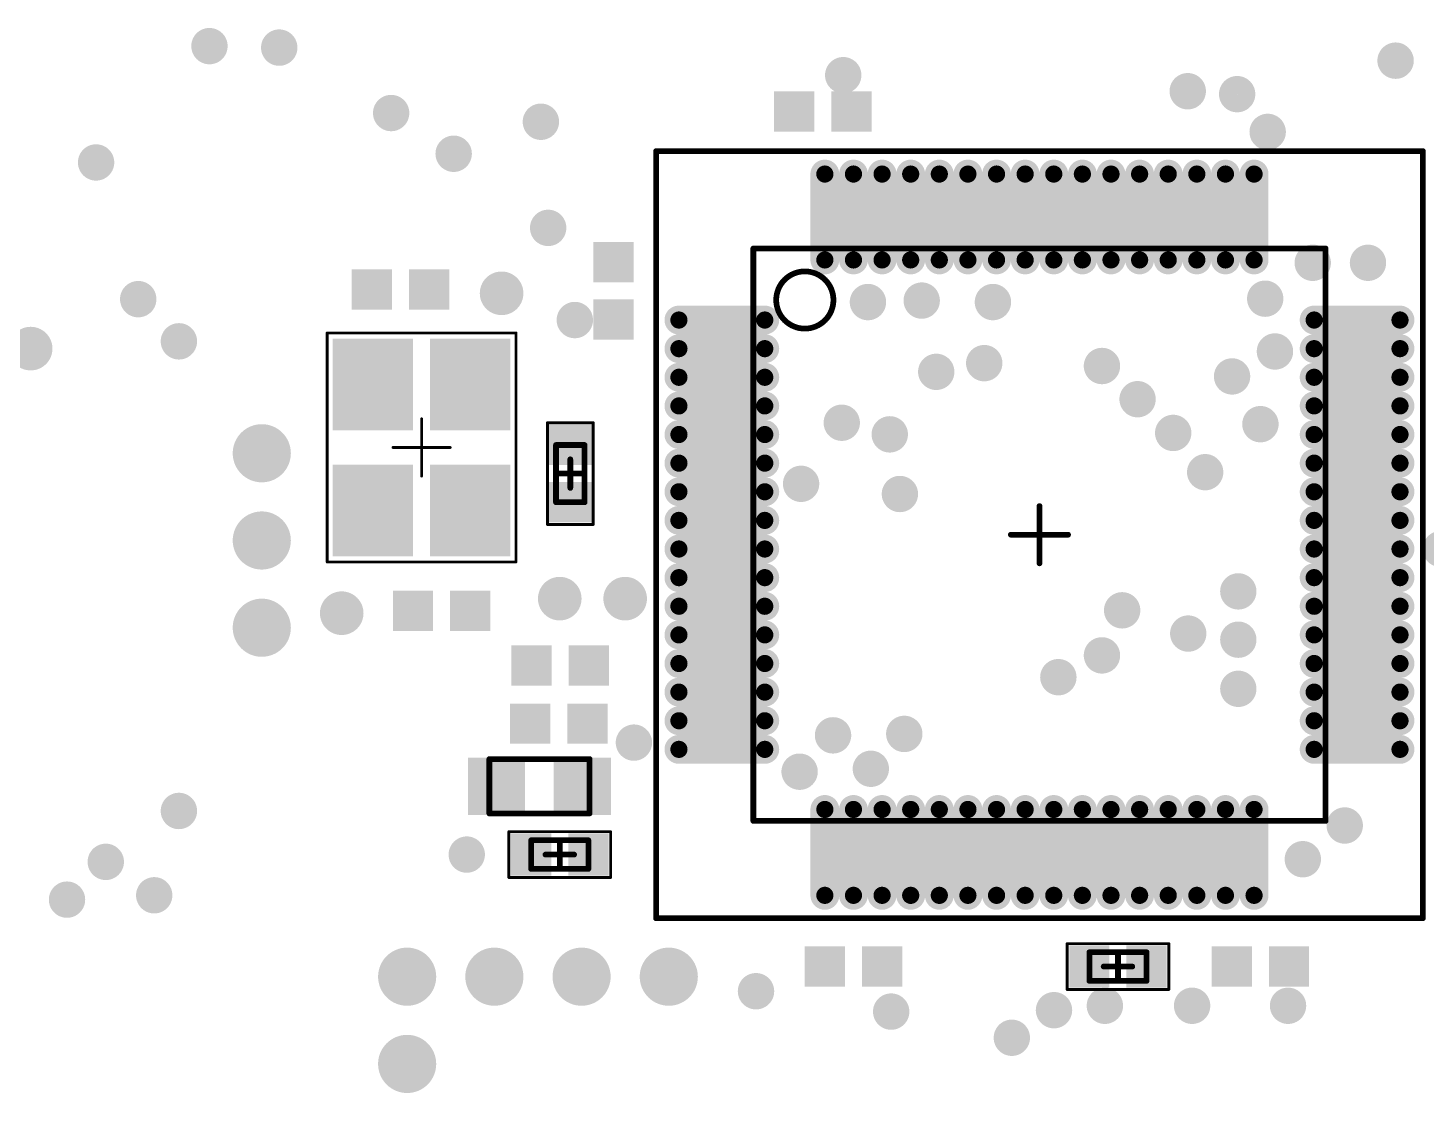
# Model space of a CAD drawing. Header units: millimetres. Extents: x 213 to 316, y 2 to 74.
# Drawn here: x 269.9 to 294.32, y 21.65 to 40.26 of the extents above; entities that cross this region are included whole.
import ezdxf

# ---------------------------------------------------------------- set-up
doc = ezdxf.new("R2010")
doc.units = ezdxf.units.MM
for name, color, linetype in [('Mechanical13', 56, 'Continuous'), ('Mechanical15', 56, 'Continuous'), ('MultiLayer', 9, 'Continuous'), ('TopPaste', 8, 'Continuous'), ('TopSolder', 216, 'Continuous')]:
    doc.layers.add(name, color=color, linetype=linetype)

msp = doc.modelspace()

# ---------------------------------------------------------------- linework, layer by layer
at = {"layer": 'Mechanical13', "const_width": 0.1}
for points in [[(282.57, 26.403), (282.57, 36.403)], [(282.57, 36.403), (292.57, 36.403)], [(292.57, 26.403), (292.57, 36.403)], [(279.122, 31.97), (279.122, 32.97)], [(279.122, 32.97), (279.622, 32.97)], [(279.622, 31.97), (279.622, 32.97)], [(279.122, 31.97), (279.622, 31.97)], [(277.957, 27.484), (279.709, 27.484)], [(277.957, 26.534), (277.957, 27.484)], [(279.709, 26.534), (279.709, 27.484)], [(277.957, 26.534), (279.709, 26.534)], [(282.57, 26.403), (292.57, 26.403)], [(278.688, 26.065), (279.688, 26.065)], [(278.688, 25.565), (278.688, 26.065)], [(279.688, 25.565), (279.688, 26.065)], [(278.688, 25.565), (279.688, 25.565)], [(288.442, 23.609), (288.442, 24.109)], [(288.442, 24.109), (289.442, 24.109)], [(289.442, 23.609), (289.442, 24.109)], [(288.442, 23.609), (289.442, 23.609)]]:
    msp.add_lwpolyline(points, dxfattribs=at)
at = {"layer": 'Mechanical13'}
for points, const_width in [([(282.545, 36.403, 1), (282.595, 36.403, 1)], 0.05), ([(282.545, 36.403, 1), (282.595, 36.403, 1)], 0.05), ([(292.545, 36.403, 1), (292.595, 36.403, 1)], 0.05), ([(292.545, 36.403, 1), (292.595, 36.403, 1)], 0.05), ([(283.97, 35.503, 1), (282.97, 35.503, 1)], 0.1), ([(282.945, 35.503, 1), (282.995, 35.503, 1)], 0.05), ([(283.945, 35.503, 1), (283.995, 35.503, 1)], 0.05), ([(279.097, 32.97, 1), (279.147, 32.97, 1)], 0.05), ([(279.097, 32.97, 1), (279.147, 32.97, 1)], 0.05), ([(279.597, 32.97, 1), (279.647, 32.97, 1)], 0.05), ([(279.597, 32.97, 1), (279.647, 32.97, 1)], 0.05), ([(279.097, 31.97, 1), (279.147, 31.97, 1)], 0.05), ([(279.097, 31.97, 1), (279.147, 31.97, 1)], 0.05), ([(279.597, 31.97, 1), (279.647, 31.97, 1)], 0.05), ([(279.597, 31.97, 1), (279.647, 31.97, 1)], 0.05), ([(277.932, 27.484, 1), (277.982, 27.484, 1)], 0.05), ([(277.932, 27.484, 1), (277.982, 27.484, 1)], 0.05), ([(279.684, 27.484, 1), (279.734, 27.484, 1)], 0.05), ([(279.684, 27.484, 1), (279.734, 27.484, 1)], 0.05), ([(277.932, 26.534, 1), (277.982, 26.534, 1)], 0.05), ([(277.932, 26.534, 1), (277.982, 26.534, 1)], 0.05), ([(279.684, 26.534, 1), (279.734, 26.534, 1)], 0.05), ([(279.684, 26.534, 1), (279.734, 26.534, 1)], 0.05), ([(282.545, 26.403, 1), (282.595, 26.403, 1)], 0.05), ([(282.545, 26.403, 1), (282.595, 26.403, 1)], 0.05), ([(292.545, 26.403, 1), (292.595, 26.403, 1)], 0.05), ([(292.545, 26.403, 1), (292.595, 26.403, 1)], 0.05), ([(278.663, 26.065, 1), (278.713, 26.065, 1)], 0.05), ([(278.663, 26.065, 1), (278.713, 26.065, 1)], 0.05), ([(279.663, 26.065, 1), (279.713, 26.065, 1)], 0.05), ([(279.663, 26.065, 1), (279.713, 26.065, 1)], 0.05), ([(278.663, 25.565, 1), (278.713, 25.565, 1)], 0.05), ([(278.663, 25.565, 1), (278.713, 25.565, 1)], 0.05), ([(279.663, 25.565, 1), (279.713, 25.565, 1)], 0.05), ([(279.663, 25.565, 1), (279.713, 25.565, 1)], 0.05), ([(288.417, 24.109, 1), (288.467, 24.109, 1)], 0.05), ([(288.417, 24.109, 1), (288.467, 24.109, 1)], 0.05), ([(289.417, 24.109, 1), (289.467, 24.109, 1)], 0.05), ([(289.417, 24.109, 1), (289.467, 24.109, 1)], 0.05), ([(288.417, 23.609, 1), (288.467, 23.609, 1)], 0.05), ([(288.417, 23.609, 1), (288.467, 23.609, 1)], 0.05), ([(289.417, 23.609, 1), (289.467, 23.609, 1)], 0.05), ([(289.417, 23.609, 1), (289.467, 23.609, 1)], 0.05)]:
    msp.add_lwpolyline(points, format="xyb", close=True, dxfattribs=dict(at, const_width=const_width))
at = {"layer": 'Mechanical15'}
for points, const_width in [([(280.87, 24.703), (280.87, 38.103)], 0.1), ([(280.87, 38.103), (294.27, 38.103)], 0.1), ([(294.27, 24.703), (294.27, 38.103)], 0.1), ([(275.124, 34.927), (275.124, 30.927)], 0.05), ([(275.124, 34.927), (278.424, 34.927)], 0.05), ([(278.424, 30.927), (278.424, 34.927)], 0.05), ([(276.774, 32.427), (276.774, 33.427)], 0.05), ([(278.972, 31.581), (278.972, 33.359)], 0.05), ([(278.972, 33.359), (279.772, 33.359)], 0.05), ([(279.772, 31.581), (279.772, 33.359)], 0.05), ([(276.274, 32.927), (277.274, 32.927)], 0.05), ([(279.372, 32.22), (279.372, 32.72)], 0.1), ([(279.122, 32.47), (279.622, 32.47)], 0.1), ([(287.57, 30.903), (287.57, 31.903)], 0.1), ([(278.972, 31.581), (279.772, 31.581)], 0.05), ([(287.07, 31.403), (288.07, 31.403)], 0.1), ([(275.124, 30.927), (278.424, 30.927)], 0.05), ([(278.299, 26.215), (280.077, 26.215)], 0.05), ([(278.299, 25.415), (278.299, 26.215)], 0.05), ([(280.077, 25.415), (280.077, 26.215)], 0.05), ([(279.188, 25.565), (279.188, 26.065)], 0.1), ([(278.938, 25.815), (279.438, 25.815)], 0.1), ([(278.299, 25.415), (280.077, 25.415)], 0.05), ([(280.87, 24.703), (294.27, 24.703)], 0.1), ([(288.053, 23.459), (288.053, 24.259)], 0.05), ([(288.053, 24.259), (289.831, 24.259)], 0.05), ([(289.831, 23.459), (289.831, 24.259)], 0.05), ([(288.942, 23.609), (288.942, 24.109)], 0.1), ([(288.692, 23.859), (289.192, 23.859)], 0.1), ([(288.053, 23.459), (289.831, 23.459)], 0.05)]:
    msp.add_lwpolyline(points, dxfattribs=dict(at, const_width=const_width))
for points, const_width in [([(280.845, 38.103, 1), (280.895, 38.103, 1)], 0.05), ([(280.845, 38.103, 1), (280.895, 38.103, 1)], 0.05), ([(294.245, 38.103, 1), (294.295, 38.103, 1)], 0.05), ([(294.245, 38.103, 1), (294.295, 38.103, 1)], 0.05), ([(275.111, 34.927, 1), (275.136, 34.927, 1)], 0.025), ([(275.111, 34.927, 1), (275.136, 34.927, 1)], 0.025), ([(278.411, 34.927, 1), (278.436, 34.927, 1)], 0.025), ([(278.411, 34.927, 1), (278.436, 34.927, 1)], 0.025), ([(276.761, 33.427, 1), (276.786, 33.427, 1)], 0.025), ([(278.96, 33.359, 1), (278.985, 33.359, 1)], 0.025), ([(278.96, 33.359, 1), (278.985, 33.359, 1)], 0.025), ([(279.76, 33.359, 1), (279.785, 33.359, 1)], 0.025), ([(279.76, 33.359, 1), (279.785, 33.359, 1)], 0.025), ([(276.261, 32.927, 1), (276.286, 32.927, 1)], 0.025), ([(277.261, 32.927, 1), (277.286, 32.927, 1)], 0.025), ([(279.347, 32.72, 1), (279.397, 32.72, 1)], 0.05), ([(279.097, 32.47, 1), (279.147, 32.47, 1)], 0.05), ([(279.597, 32.47, 1), (279.647, 32.47, 1)], 0.05), ([(276.761, 32.427, 1), (276.786, 32.427, 1)], 0.025), ([(279.347, 32.22, 1), (279.397, 32.22, 1)], 0.05), ([(287.545, 31.903, 1), (287.595, 31.903, 1)], 0.05), ([(278.96, 31.581, 1), (278.985, 31.581, 1)], 0.025), ([(278.96, 31.581, 1), (278.985, 31.581, 1)], 0.025), ([(279.76, 31.581, 1), (279.785, 31.581, 1)], 0.025), ([(279.76, 31.581, 1), (279.785, 31.581, 1)], 0.025), ([(287.045, 31.403, 1), (287.095, 31.403, 1)], 0.05), ([(288.045, 31.403, 1), (288.095, 31.403, 1)], 0.05), ([(275.111, 30.927, 1), (275.136, 30.927, 1)], 0.025), ([(275.111, 30.927, 1), (275.136, 30.927, 1)], 0.025), ([(278.411, 30.927, 1), (278.436, 30.927, 1)], 0.025), ([(278.411, 30.927, 1), (278.436, 30.927, 1)], 0.025), ([(287.545, 30.903, 1), (287.595, 30.903, 1)], 0.05), ([(278.286, 26.215, 1), (278.311, 26.215, 1)], 0.025), ([(278.286, 26.215, 1), (278.311, 26.215, 1)], 0.025), ([(280.064, 26.215, 1), (280.089, 26.215, 1)], 0.025), ([(280.064, 26.215, 1), (280.089, 26.215, 1)], 0.025), ([(279.163, 26.065, 1), (279.213, 26.065, 1)], 0.05), ([(278.913, 25.815, 1), (278.963, 25.815, 1)], 0.05), ([(279.413, 25.815, 1), (279.463, 25.815, 1)], 0.05), ([(278.286, 25.415, 1), (278.311, 25.415, 1)], 0.025), ([(278.286, 25.415, 1), (278.311, 25.415, 1)], 0.025), ([(279.163, 25.565, 1), (279.213, 25.565, 1)], 0.05), ([(280.064, 25.415, 1), (280.089, 25.415, 1)], 0.025), ([(280.064, 25.415, 1), (280.089, 25.415, 1)], 0.025), ([(280.845, 24.703, 1), (280.895, 24.703, 1)], 0.05), ([(280.845, 24.703, 1), (280.895, 24.703, 1)], 0.05), ([(294.245, 24.703, 1), (294.295, 24.703, 1)], 0.05), ([(294.245, 24.703, 1), (294.295, 24.703, 1)], 0.05), ([(288.04, 24.259, 1), (288.065, 24.259, 1)], 0.025), ([(288.04, 24.259, 1), (288.065, 24.259, 1)], 0.025), ([(289.818, 24.259, 1), (289.843, 24.259, 1)], 0.025), ([(289.818, 24.259, 1), (289.843, 24.259, 1)], 0.025), ([(288.917, 24.109, 1), (288.967, 24.109, 1)], 0.05), ([(288.667, 23.859, 1), (288.717, 23.859, 1)], 0.05), ([(289.167, 23.859, 1), (289.217, 23.859, 1)], 0.05), ([(288.04, 23.459, 1), (288.065, 23.459, 1)], 0.025), ([(288.04, 23.459, 1), (288.065, 23.459, 1)], 0.025), ([(288.917, 23.609, 1), (288.967, 23.609, 1)], 0.05), ([(289.818, 23.459, 1), (289.843, 23.459, 1)], 0.025), ([(289.818, 23.459, 1), (289.843, 23.459, 1)], 0.025)]:
    msp.add_lwpolyline(points, format="xyb", close=True, dxfattribs=dict(at, const_width=const_width))
at = {"layer": 'MultiLayer'}
for points, const_width in [([(272.908, 39.938, 1), (273.225, 39.938, 1)], 0.318), ([(274.127, 39.912, 1), (274.445, 39.912, 1)], 0.318), ([(293.634, 39.684, 1), (293.952, 39.684, 1)], 0.318), ([(283.982, 39.43, 1), (284.3, 39.43, 1)], 0.318), ([(290.002, 39.15, 1), (290.32, 39.15, 1)], 0.318), ([(290.866, 39.099, 1), (291.183, 39.099, 1)], 0.318), ([(276.083, 38.769, 1), (276.4, 38.769, 1)], 0.318), ([(278.699, 38.617, 1), (279.017, 38.617, 1)], 0.318), ([(291.399, 38.439, 1), (291.717, 38.439, 1)], 0.318), ([(277.175, 38.058, 1), (277.493, 38.058, 1)], 0.318), ([(270.927, 37.906, 1), (271.244, 37.906, 1)], 0.318), ([(278.826, 36.763, 1), (279.144, 36.763, 1)], 0.318), ([(292.186, 36.153, 1), (292.504, 36.153, 1)], 0.318), ([(293.152, 36.153, 1), (293.469, 36.153, 1)], 0.318), ([(277.981, 35.62, 1), (278.362, 35.62, 1)], 0.381), ([(271.663, 35.518, 1), (271.981, 35.518, 1)], 0.318), ([(284.414, 35.467, 1), (284.732, 35.467, 1)], 0.318), ([(285.354, 35.493, 1), (285.671, 35.493, 1)], 0.318), ([(286.598, 35.467, 1), (286.916, 35.467, 1)], 0.318), ([(291.356, 35.526, 1), (291.673, 35.526, 1)], 0.318), ([(279.292, 35.153, 1), (279.61, 35.153, 1)], 0.318), ([(269.752, 34.654, 1), (270.133, 34.654, 1)], 0.381), ([(272.374, 34.781, 1), (272.692, 34.781, 1)], 0.318), ([(286.446, 34.4, 1), (286.764, 34.4, 1)], 0.318), ([(291.526, 34.604, 1), (291.844, 34.604, 1)], 0.318), ([(285.608, 34.248, 1), (285.925, 34.248, 1)], 0.318), ([(288.503, 34.35, 1), (288.821, 34.35, 1)], 0.318), ([(290.777, 34.168, 1), (291.094, 34.168, 1)], 0.318), ([(289.126, 33.77, 1), (289.443, 33.77, 1)], 0.318), ([(283.957, 33.359, 1), (284.274, 33.359, 1)], 0.318), ([(284.795, 33.156, 1), (285.113, 33.156, 1)], 0.318), ([(289.748, 33.181, 1), (290.066, 33.181, 1)], 0.318), ([(291.272, 33.334, 1), (291.59, 33.334, 1)], 0.318), ([(273.727, 32.826, 1), (274.235, 32.826, 1)], 0.508), ([(290.307, 32.495, 1), (290.624, 32.495, 1)], 0.318), ([(283.246, 32.292, 1), (283.563, 32.292, 1)], 0.318), ([(284.973, 32.114, 1), (285.29, 32.114, 1)], 0.318), ([(273.727, 31.302, 1), (274.235, 31.302, 1)], 0.508), ([(294.426, 31.153, 1), (294.743, 31.153, 1)], 0.318), ([(278.997, 30.286, 1), (279.378, 30.286, 1)], 0.381), ([(280.14, 30.286, 1), (280.521, 30.286, 1)], 0.381), ([(290.886, 30.413, 1), (291.203, 30.413, 1)], 0.318), ([(275.187, 30.032, 1), (275.568, 30.032, 1)], 0.381), ([(288.856, 30.082, 1), (289.174, 30.082, 1)], 0.318), ([(273.727, 29.778, 1), (274.235, 29.778, 1)], 0.508), ([(290.011, 29.676, 1), (290.328, 29.676, 1)], 0.318), ([(290.886, 29.569, 1), (291.203, 29.569, 1)], 0.318), ([(288.503, 29.295, 1), (288.821, 29.295, 1)], 0.318), ([(287.741, 28.914, 1), (288.059, 28.914, 1)], 0.318), ([(290.886, 28.711, 1), (291.203, 28.711, 1)], 0.318), ([(283.804, 27.898, 1), (284.122, 27.898, 1)], 0.318), ([(285.049, 27.923, 1), (285.367, 27.923, 1)], 0.318), ([(280.325, 27.771, 1), (280.642, 27.771, 1)], 0.318), ([(284.465, 27.314, 1), (284.782, 27.314, 1)], 0.318), ([(283.22, 27.263, 1), (283.538, 27.263, 1)], 0.318), ([(272.374, 26.577, 1), (272.692, 26.577, 1)], 0.318), ([(292.745, 26.323, 1), (293.063, 26.323, 1)], 0.318), ([(271.096, 25.688, 1), (271.414, 25.688, 1)], 0.318), ([(277.404, 25.815, 1), (277.721, 25.815, 1)], 0.318), ([(292.013, 25.734, 1), (292.331, 25.734, 1)], 0.318), ([(271.943, 25.104, 1), (272.26, 25.104, 1)], 0.318), ([(270.419, 25.028, 1), (270.736, 25.028, 1)], 0.318), ([(276.267, 23.682, 1), (276.775, 23.682, 1)], 0.508), ([(277.791, 23.682, 1), (278.299, 23.682, 1)], 0.508), ([(279.315, 23.682, 1), (279.823, 23.682, 1)], 0.508), ([(280.839, 23.682, 1), (281.347, 23.682, 1)], 0.508), ([(282.458, 23.428, 1), (282.776, 23.428, 1)], 0.318), ([(288.554, 23.174, 1), (288.872, 23.174, 1)], 0.318), ([(290.078, 23.174, 1), (290.396, 23.174, 1)], 0.318), ([(291.755, 23.174, 1), (292.072, 23.174, 1)], 0.318), ([(284.82, 23.072, 1), (285.138, 23.072, 1)], 0.318), ([(287.665, 23.097, 1), (287.983, 23.097, 1)], 0.318), ([(286.929, 22.615, 1), (287.246, 22.615, 1)], 0.318), ([(276.267, 22.158, 1), (276.775, 22.158, 1)], 0.508)]:
    msp.add_lwpolyline(points, format="xyb", close=True, dxfattribs=dict(at, const_width=const_width))
at = {"layer": 'TopPaste', "const_width": 0.3}
for points in [[(283.82, 37.703), (283.82, 36.203)], [(284.32, 37.703), (284.32, 36.203)], [(284.82, 37.703), (284.82, 36.203)], [(285.32, 37.703), (285.32, 36.203)], [(285.82, 37.703), (285.82, 36.203)], [(286.32, 37.703), (286.32, 36.203)], [(286.82, 37.703), (286.82, 36.203)], [(287.32, 37.703), (287.32, 36.203)], [(287.82, 37.703), (287.82, 36.203)], [(288.32, 37.703), (288.32, 36.203)], [(288.82, 37.703), (288.82, 36.203)], [(289.32, 37.703), (289.32, 36.203)], [(289.82, 37.703), (289.82, 36.203)], [(290.32, 37.703), (290.32, 36.203)], [(290.82, 37.703), (290.82, 36.203)], [(291.32, 37.703), (291.32, 36.203)], [(281.27, 35.153), (282.77, 35.153)], [(292.37, 35.153), (293.87, 35.153)], [(281.27, 34.653), (282.77, 34.653)], [(292.37, 34.653), (293.87, 34.653)], [(281.27, 34.153), (282.77, 34.153)], [(292.37, 34.153), (293.87, 34.153)], [(281.27, 33.653), (282.77, 33.653)], [(292.37, 33.653), (293.87, 33.653)], [(281.27, 33.153), (282.77, 33.153)], [(292.37, 33.153), (293.87, 33.153)], [(281.27, 32.653), (282.77, 32.653)], [(292.37, 32.653), (293.87, 32.653)], [(281.27, 32.153), (282.77, 32.153)], [(292.37, 32.153), (293.87, 32.153)], [(281.27, 31.653), (282.77, 31.653)], [(292.37, 31.653), (293.87, 31.653)], [(281.27, 31.153), (282.77, 31.153)], [(292.37, 31.153), (293.87, 31.153)], [(281.27, 30.653), (282.77, 30.653)], [(292.37, 30.653), (293.87, 30.653)], [(281.27, 30.153), (282.77, 30.153)], [(292.37, 30.153), (293.87, 30.153)], [(281.27, 29.653), (282.77, 29.653)], [(292.37, 29.653), (293.87, 29.653)], [(281.27, 29.153), (282.77, 29.153)], [(292.37, 29.153), (293.87, 29.153)], [(281.27, 28.653), (282.77, 28.653)], [(292.37, 28.653), (293.87, 28.653)], [(281.27, 28.153), (282.77, 28.153)], [(292.37, 28.153), (293.87, 28.153)], [(281.27, 27.653), (282.77, 27.653)], [(292.37, 27.653), (293.87, 27.653)], [(283.82, 26.603), (283.82, 25.103)], [(284.32, 26.603), (284.32, 25.103)], [(284.82, 26.603), (284.82, 25.103)], [(285.32, 26.603), (285.32, 25.103)], [(285.82, 26.603), (285.82, 25.103)], [(286.32, 26.603), (286.32, 25.103)], [(286.82, 26.603), (286.82, 25.103)], [(287.32, 26.603), (287.32, 25.103)], [(287.82, 26.603), (287.82, 25.103)], [(288.32, 26.603), (288.32, 25.103)], [(288.82, 26.603), (288.82, 25.103)], [(289.32, 26.603), (289.32, 25.103)], [(289.82, 26.603), (289.82, 25.103)], [(290.32, 26.603), (290.32, 25.103)], [(290.82, 26.603), (290.82, 25.103)], [(291.32, 26.603), (291.32, 25.103)]]:
    msp.add_lwpolyline(points, dxfattribs=at)
at = {"layer": 'TopPaste', "const_width": 0.15}
for points in [[(283.745, 37.703, 1), (283.895, 37.703, 1)], [(284.245, 37.703, 1), (284.395, 37.703, 1)], [(284.745, 37.703, 1), (284.895, 37.703, 1)], [(285.245, 37.703, 1), (285.395, 37.703, 1)], [(285.745, 37.703, 1), (285.895, 37.703, 1)], [(286.245, 37.703, 1), (286.395, 37.703, 1)], [(286.745, 37.703, 1), (286.895, 37.703, 1)], [(287.245, 37.703, 1), (287.395, 37.703, 1)], [(287.745, 37.703, 1), (287.895, 37.703, 1)], [(288.245, 37.703, 1), (288.395, 37.703, 1)], [(288.745, 37.703, 1), (288.895, 37.703, 1)], [(289.245, 37.703, 1), (289.395, 37.703, 1)], [(289.745, 37.703, 1), (289.895, 37.703, 1)], [(290.245, 37.703, 1), (290.395, 37.703, 1)], [(290.745, 37.703, 1), (290.895, 37.703, 1)], [(291.245, 37.703, 1), (291.395, 37.703, 1)], [(283.745, 36.203, 1), (283.895, 36.203, 1)], [(284.245, 36.203, 1), (284.395, 36.203, 1)], [(284.745, 36.203, 1), (284.895, 36.203, 1)], [(285.245, 36.203, 1), (285.395, 36.203, 1)], [(285.745, 36.203, 1), (285.895, 36.203, 1)], [(286.245, 36.203, 1), (286.395, 36.203, 1)], [(286.745, 36.203, 1), (286.895, 36.203, 1)], [(287.245, 36.203, 1), (287.395, 36.203, 1)], [(287.745, 36.203, 1), (287.895, 36.203, 1)], [(288.245, 36.203, 1), (288.395, 36.203, 1)], [(288.745, 36.203, 1), (288.895, 36.203, 1)], [(289.245, 36.203, 1), (289.395, 36.203, 1)], [(289.745, 36.203, 1), (289.895, 36.203, 1)], [(290.245, 36.203, 1), (290.395, 36.203, 1)], [(290.745, 36.203, 1), (290.895, 36.203, 1)], [(291.245, 36.203, 1), (291.395, 36.203, 1)], [(281.195, 35.153, 1), (281.345, 35.153, 1)], [(282.695, 35.153, 1), (282.845, 35.153, 1)], [(292.295, 35.153, 1), (292.445, 35.153, 1)], [(293.795, 35.153, 1), (293.945, 35.153, 1)], [(281.195, 34.653, 1), (281.345, 34.653, 1)], [(282.695, 34.653, 1), (282.845, 34.653, 1)], [(292.295, 34.653, 1), (292.445, 34.653, 1)], [(293.795, 34.653, 1), (293.945, 34.653, 1)], [(281.195, 34.153, 1), (281.345, 34.153, 1)], [(282.695, 34.153, 1), (282.845, 34.153, 1)], [(292.295, 34.153, 1), (292.445, 34.153, 1)], [(293.795, 34.153, 1), (293.945, 34.153, 1)], [(281.195, 33.653, 1), (281.345, 33.653, 1)], [(282.695, 33.653, 1), (282.845, 33.653, 1)], [(292.295, 33.653, 1), (292.445, 33.653, 1)], [(293.795, 33.653, 1), (293.945, 33.653, 1)], [(281.195, 33.153, 1), (281.345, 33.153, 1)], [(282.695, 33.153, 1), (282.845, 33.153, 1)], [(292.295, 33.153, 1), (292.445, 33.153, 1)], [(293.795, 33.153, 1), (293.945, 33.153, 1)], [(281.195, 32.653, 1), (281.345, 32.653, 1)], [(282.695, 32.653, 1), (282.845, 32.653, 1)], [(292.295, 32.653, 1), (292.445, 32.653, 1)], [(293.795, 32.653, 1), (293.945, 32.653, 1)], [(281.195, 32.153, 1), (281.345, 32.153, 1)], [(282.695, 32.153, 1), (282.845, 32.153, 1)], [(292.295, 32.153, 1), (292.445, 32.153, 1)], [(293.795, 32.153, 1), (293.945, 32.153, 1)], [(281.195, 31.653, 1), (281.345, 31.653, 1)], [(282.695, 31.653, 1), (282.845, 31.653, 1)], [(292.295, 31.653, 1), (292.445, 31.653, 1)], [(293.795, 31.653, 1), (293.945, 31.653, 1)], [(281.195, 31.153, 1), (281.345, 31.153, 1)], [(282.695, 31.153, 1), (282.845, 31.153, 1)], [(292.295, 31.153, 1), (292.445, 31.153, 1)], [(293.795, 31.153, 1), (293.945, 31.153, 1)], [(281.195, 30.653, 1), (281.345, 30.653, 1)], [(282.695, 30.653, 1), (282.845, 30.653, 1)], [(292.295, 30.653, 1), (292.445, 30.653, 1)], [(293.795, 30.653, 1), (293.945, 30.653, 1)], [(281.195, 30.153, 1), (281.345, 30.153, 1)], [(282.695, 30.153, 1), (282.845, 30.153, 1)], [(292.295, 30.153, 1), (292.445, 30.153, 1)], [(293.795, 30.153, 1), (293.945, 30.153, 1)], [(281.195, 29.653, 1), (281.345, 29.653, 1)], [(282.695, 29.653, 1), (282.845, 29.653, 1)], [(292.295, 29.653, 1), (292.445, 29.653, 1)], [(293.795, 29.653, 1), (293.945, 29.653, 1)], [(281.195, 29.153, 1), (281.345, 29.153, 1)], [(282.695, 29.153, 1), (282.845, 29.153, 1)], [(292.295, 29.153, 1), (292.445, 29.153, 1)], [(293.795, 29.153, 1), (293.945, 29.153, 1)], [(281.195, 28.653, 1), (281.345, 28.653, 1)], [(282.695, 28.653, 1), (282.845, 28.653, 1)], [(292.295, 28.653, 1), (292.445, 28.653, 1)], [(293.795, 28.653, 1), (293.945, 28.653, 1)], [(281.195, 28.153, 1), (281.345, 28.153, 1)], [(282.695, 28.153, 1), (282.845, 28.153, 1)], [(292.295, 28.153, 1), (292.445, 28.153, 1)], [(293.795, 28.153, 1), (293.945, 28.153, 1)], [(281.195, 27.653, 1), (281.345, 27.653, 1)], [(282.695, 27.653, 1), (282.845, 27.653, 1)], [(292.295, 27.653, 1), (292.445, 27.653, 1)], [(293.795, 27.653, 1), (293.945, 27.653, 1)], [(283.745, 26.603, 1), (283.895, 26.603, 1)], [(284.245, 26.603, 1), (284.395, 26.603, 1)], [(284.745, 26.603, 1), (284.895, 26.603, 1)], [(285.245, 26.603, 1), (285.395, 26.603, 1)], [(285.745, 26.603, 1), (285.895, 26.603, 1)], [(286.245, 26.603, 1), (286.395, 26.603, 1)], [(286.745, 26.603, 1), (286.895, 26.603, 1)], [(287.245, 26.603, 1), (287.395, 26.603, 1)], [(287.745, 26.603, 1), (287.895, 26.603, 1)], [(288.245, 26.603, 1), (288.395, 26.603, 1)], [(288.745, 26.603, 1), (288.895, 26.603, 1)], [(289.245, 26.603, 1), (289.395, 26.603, 1)], [(289.745, 26.603, 1), (289.895, 26.603, 1)], [(290.245, 26.603, 1), (290.395, 26.603, 1)], [(290.745, 26.603, 1), (290.895, 26.603, 1)], [(291.245, 26.603, 1), (291.395, 26.603, 1)], [(283.745, 25.103, 1), (283.895, 25.103, 1)], [(284.245, 25.103, 1), (284.395, 25.103, 1)], [(284.745, 25.103, 1), (284.895, 25.103, 1)], [(285.245, 25.103, 1), (285.395, 25.103, 1)], [(285.745, 25.103, 1), (285.895, 25.103, 1)], [(286.245, 25.103, 1), (286.395, 25.103, 1)], [(286.745, 25.103, 1), (286.895, 25.103, 1)], [(287.245, 25.103, 1), (287.395, 25.103, 1)], [(287.745, 25.103, 1), (287.895, 25.103, 1)], [(288.245, 25.103, 1), (288.395, 25.103, 1)], [(288.745, 25.103, 1), (288.895, 25.103, 1)], [(289.245, 25.103, 1), (289.395, 25.103, 1)], [(289.745, 25.103, 1), (289.895, 25.103, 1)], [(290.245, 25.103, 1), (290.395, 25.103, 1)], [(290.745, 25.103, 1), (290.895, 25.103, 1)], [(291.245, 25.103, 1), (291.395, 25.103, 1)]]:
    msp.add_lwpolyline(points, format="xyb", close=True, dxfattribs=at)
at = {"layer": 'TopPaste'}
for points in [[(283.035, 38.545), (283.535, 38.545), (283.035, 39.045), (283.535, 39.045)], [(284.035, 38.545), (284.535, 38.545), (284.035, 39.045), (284.535, 39.045)], [(280.378, 35.912), (280.378, 36.412), (279.878, 35.912), (279.878, 36.412)], [(276.154, 35.938), (275.654, 35.938), (276.154, 35.438), (275.654, 35.438)], [(277.154, 35.938), (276.654, 35.938), (277.154, 35.438), (276.654, 35.438)], [(280.378, 34.912), (280.378, 35.412), (279.878, 34.912), (279.878, 35.412)], [(276.524, 33.327), (276.524, 34.727), (275.324, 33.327), (275.324, 34.727)], [(278.224, 33.327), (278.224, 34.727), (277.024, 33.327), (277.024, 34.727)], [(279.642, 33.22), (279.102, 33.22), (279.642, 32.72), (279.102, 32.72)], [(276.524, 31.127), (276.524, 32.527), (275.324, 31.127), (275.324, 32.527)], [(278.224, 31.127), (278.224, 32.527), (277.024, 31.127), (277.024, 32.527)], [(279.642, 32.22), (279.102, 32.22), (279.642, 31.72), (279.102, 31.72)], [(276.374, 29.824), (276.874, 29.824), (276.374, 30.324), (276.874, 30.324)], [(277.374, 29.824), (277.874, 29.824), (277.374, 30.324), (277.874, 30.324)], [(278.946, 29.367), (278.446, 29.367), (278.946, 28.867), (278.446, 28.867)], [(279.946, 29.367), (279.446, 29.367), (279.946, 28.867), (279.446, 28.867)], [(278.921, 28.351), (278.421, 28.351), (278.921, 27.851), (278.421, 27.851)], [(279.921, 28.351), (279.421, 28.351), (279.921, 27.851), (279.421, 27.851)], [(278.482, 27.409), (277.682, 27.409), (278.482, 26.609), (277.682, 26.609)], [(279.982, 27.409), (279.182, 27.409), (279.982, 26.609), (279.182, 26.609)], [(278.438, 26.085), (278.438, 25.545), (278.938, 26.085), (278.938, 25.545)], [(279.438, 26.085), (279.438, 25.545), (279.938, 26.085), (279.938, 25.545)], [(284.07, 24.108), (283.57, 24.108), (284.07, 23.608), (283.57, 23.608)], [(285.07, 24.108), (284.57, 24.108), (285.07, 23.608), (284.57, 23.608)], [(288.692, 23.589), (288.692, 24.129), (288.192, 23.589), (288.192, 24.129)], [(289.692, 23.589), (289.692, 24.129), (289.192, 23.589), (289.192, 24.129)], [(291.181, 24.109), (290.681, 24.109), (291.181, 23.609), (290.681, 23.609)], [(292.181, 24.109), (291.681, 24.109), (292.181, 23.609), (291.681, 23.609)]]:
    msp.add_solid(points, dxfattribs=at)
at = {"layer": 'TopSolder', "const_width": 0.503}
for points in [[(283.82, 37.703), (283.82, 36.203)], [(284.32, 37.703), (284.32, 36.203)], [(284.82, 37.703), (284.82, 36.203)], [(285.32, 37.703), (285.32, 36.203)], [(285.82, 37.703), (285.82, 36.203)], [(286.32, 37.703), (286.32, 36.203)], [(286.82, 37.703), (286.82, 36.203)], [(287.32, 37.703), (287.32, 36.203)], [(287.82, 37.703), (287.82, 36.203)], [(288.32, 37.703), (288.32, 36.203)], [(288.82, 37.703), (288.82, 36.203)], [(289.32, 37.703), (289.32, 36.203)], [(289.82, 37.703), (289.82, 36.203)], [(290.32, 37.703), (290.32, 36.203)], [(290.82, 37.703), (290.82, 36.203)], [(291.32, 37.703), (291.32, 36.203)], [(281.27, 35.153), (282.77, 35.153)], [(292.37, 35.153), (293.87, 35.153)], [(281.27, 34.653), (282.77, 34.653)], [(292.37, 34.653), (293.87, 34.653)], [(281.27, 34.153), (282.77, 34.153)], [(292.37, 34.153), (293.87, 34.153)], [(281.27, 33.653), (282.77, 33.653)], [(292.37, 33.653), (293.87, 33.653)], [(281.27, 33.153), (282.77, 33.153)], [(292.37, 33.153), (293.87, 33.153)], [(281.27, 32.653), (282.77, 32.653)], [(292.37, 32.653), (293.87, 32.653)], [(281.27, 32.153), (282.77, 32.153)], [(292.37, 32.153), (293.87, 32.153)], [(281.27, 31.653), (282.77, 31.653)], [(292.37, 31.653), (293.87, 31.653)], [(281.27, 31.153), (282.77, 31.153)], [(292.37, 31.153), (293.87, 31.153)], [(281.27, 30.653), (282.77, 30.653)], [(292.37, 30.653), (293.87, 30.653)], [(281.27, 30.153), (282.77, 30.153)], [(292.37, 30.153), (293.87, 30.153)], [(281.27, 29.653), (282.77, 29.653)], [(292.37, 29.653), (293.87, 29.653)], [(281.27, 29.153), (282.77, 29.153)], [(292.37, 29.153), (293.87, 29.153)], [(281.27, 28.653), (282.77, 28.653)], [(292.37, 28.653), (293.87, 28.653)], [(281.27, 28.153), (282.77, 28.153)], [(292.37, 28.153), (293.87, 28.153)], [(281.27, 27.653), (282.77, 27.653)], [(292.37, 27.653), (293.87, 27.653)], [(283.82, 26.603), (283.82, 25.103)], [(284.32, 26.603), (284.32, 25.103)], [(284.82, 26.603), (284.82, 25.103)], [(285.32, 26.603), (285.32, 25.103)], [(285.82, 26.603), (285.82, 25.103)], [(286.32, 26.603), (286.32, 25.103)], [(286.82, 26.603), (286.82, 25.103)], [(287.32, 26.603), (287.32, 25.103)], [(287.82, 26.603), (287.82, 25.103)], [(288.32, 26.603), (288.32, 25.103)], [(288.82, 26.603), (288.82, 25.103)], [(289.32, 26.603), (289.32, 25.103)], [(289.82, 26.603), (289.82, 25.103)], [(290.32, 26.603), (290.32, 25.103)], [(290.82, 26.603), (290.82, 25.103)], [(291.32, 26.603), (291.32, 25.103)]]:
    msp.add_lwpolyline(points, dxfattribs=at)
at = {"layer": 'TopSolder', "const_width": 0.252}
for points in [[(283.694, 37.703, 1), (283.946, 37.703, 1)], [(284.194, 37.703, 1), (284.446, 37.703, 1)], [(284.694, 37.703, 1), (284.946, 37.703, 1)], [(285.194, 37.703, 1), (285.446, 37.703, 1)], [(285.694, 37.703, 1), (285.946, 37.703, 1)], [(286.194, 37.703, 1), (286.446, 37.703, 1)], [(286.694, 37.703, 1), (286.946, 37.703, 1)], [(287.194, 37.703, 1), (287.446, 37.703, 1)], [(287.694, 37.703, 1), (287.946, 37.703, 1)], [(288.194, 37.703, 1), (288.446, 37.703, 1)], [(288.694, 37.703, 1), (288.946, 37.703, 1)], [(289.194, 37.703, 1), (289.446, 37.703, 1)], [(289.694, 37.703, 1), (289.946, 37.703, 1)], [(290.194, 37.703, 1), (290.446, 37.703, 1)], [(290.694, 37.703, 1), (290.946, 37.703, 1)], [(291.194, 37.703, 1), (291.446, 37.703, 1)], [(283.694, 36.203, 1), (283.946, 36.203, 1)], [(284.194, 36.203, 1), (284.446, 36.203, 1)], [(284.694, 36.203, 1), (284.946, 36.203, 1)], [(285.194, 36.203, 1), (285.446, 36.203, 1)], [(285.694, 36.203, 1), (285.946, 36.203, 1)], [(286.194, 36.203, 1), (286.446, 36.203, 1)], [(286.694, 36.203, 1), (286.946, 36.203, 1)], [(287.194, 36.203, 1), (287.446, 36.203, 1)], [(287.694, 36.203, 1), (287.946, 36.203, 1)], [(288.194, 36.203, 1), (288.446, 36.203, 1)], [(288.694, 36.203, 1), (288.946, 36.203, 1)], [(289.194, 36.203, 1), (289.446, 36.203, 1)], [(289.694, 36.203, 1), (289.946, 36.203, 1)], [(290.194, 36.203, 1), (290.446, 36.203, 1)], [(290.694, 36.203, 1), (290.946, 36.203, 1)], [(291.194, 36.203, 1), (291.446, 36.203, 1)], [(281.144, 35.153, 1), (281.396, 35.153, 1)], [(282.644, 35.153, 1), (282.896, 35.153, 1)], [(292.244, 35.153, 1), (292.496, 35.153, 1)], [(293.744, 35.153, 1), (293.996, 35.153, 1)], [(281.144, 34.653, 1), (281.396, 34.653, 1)], [(282.644, 34.653, 1), (282.896, 34.653, 1)], [(292.244, 34.653, 1), (292.496, 34.653, 1)], [(293.744, 34.653, 1), (293.996, 34.653, 1)], [(281.144, 34.153, 1), (281.396, 34.153, 1)], [(282.644, 34.153, 1), (282.896, 34.153, 1)], [(292.244, 34.153, 1), (292.496, 34.153, 1)], [(293.744, 34.153, 1), (293.996, 34.153, 1)], [(281.144, 33.653, 1), (281.396, 33.653, 1)], [(282.644, 33.653, 1), (282.896, 33.653, 1)], [(292.244, 33.653, 1), (292.496, 33.653, 1)], [(293.744, 33.653, 1), (293.996, 33.653, 1)], [(281.144, 33.153, 1), (281.396, 33.153, 1)], [(282.644, 33.153, 1), (282.896, 33.153, 1)], [(292.244, 33.153, 1), (292.496, 33.153, 1)], [(293.744, 33.153, 1), (293.996, 33.153, 1)], [(281.144, 32.653, 1), (281.396, 32.653, 1)], [(282.644, 32.653, 1), (282.896, 32.653, 1)], [(292.244, 32.653, 1), (292.496, 32.653, 1)], [(293.744, 32.653, 1), (293.996, 32.653, 1)], [(281.144, 32.153, 1), (281.396, 32.153, 1)], [(282.644, 32.153, 1), (282.896, 32.153, 1)], [(292.244, 32.153, 1), (292.496, 32.153, 1)], [(293.744, 32.153, 1), (293.996, 32.153, 1)], [(281.144, 31.653, 1), (281.396, 31.653, 1)], [(282.644, 31.653, 1), (282.896, 31.653, 1)], [(292.244, 31.653, 1), (292.496, 31.653, 1)], [(293.744, 31.653, 1), (293.996, 31.653, 1)], [(281.144, 31.153, 1), (281.396, 31.153, 1)], [(282.644, 31.153, 1), (282.896, 31.153, 1)], [(292.244, 31.153, 1), (292.496, 31.153, 1)], [(293.744, 31.153, 1), (293.996, 31.153, 1)], [(281.144, 30.653, 1), (281.396, 30.653, 1)], [(282.644, 30.653, 1), (282.896, 30.653, 1)], [(292.244, 30.653, 1), (292.496, 30.653, 1)], [(293.744, 30.653, 1), (293.996, 30.653, 1)], [(281.144, 30.153, 1), (281.396, 30.153, 1)], [(282.644, 30.153, 1), (282.896, 30.153, 1)], [(292.244, 30.153, 1), (292.496, 30.153, 1)], [(293.744, 30.153, 1), (293.996, 30.153, 1)], [(281.144, 29.653, 1), (281.396, 29.653, 1)], [(282.644, 29.653, 1), (282.896, 29.653, 1)], [(292.244, 29.653, 1), (292.496, 29.653, 1)], [(293.744, 29.653, 1), (293.996, 29.653, 1)], [(281.144, 29.153, 1), (281.396, 29.153, 1)], [(282.644, 29.153, 1), (282.896, 29.153, 1)], [(292.244, 29.153, 1), (292.496, 29.153, 1)], [(293.744, 29.153, 1), (293.996, 29.153, 1)], [(281.144, 28.653, 1), (281.396, 28.653, 1)], [(282.644, 28.653, 1), (282.896, 28.653, 1)], [(292.244, 28.653, 1), (292.496, 28.653, 1)], [(293.744, 28.653, 1), (293.996, 28.653, 1)], [(281.144, 28.153, 1), (281.396, 28.153, 1)], [(282.644, 28.153, 1), (282.896, 28.153, 1)], [(292.244, 28.153, 1), (292.496, 28.153, 1)], [(293.744, 28.153, 1), (293.996, 28.153, 1)], [(281.144, 27.653, 1), (281.396, 27.653, 1)], [(282.644, 27.653, 1), (282.896, 27.653, 1)], [(292.244, 27.653, 1), (292.496, 27.653, 1)], [(293.744, 27.653, 1), (293.996, 27.653, 1)], [(283.694, 26.603, 1), (283.946, 26.603, 1)], [(284.194, 26.603, 1), (284.446, 26.603, 1)], [(284.694, 26.603, 1), (284.946, 26.603, 1)], [(285.194, 26.603, 1), (285.446, 26.603, 1)], [(285.694, 26.603, 1), (285.946, 26.603, 1)], [(286.194, 26.603, 1), (286.446, 26.603, 1)], [(286.694, 26.603, 1), (286.946, 26.603, 1)], [(287.194, 26.603, 1), (287.446, 26.603, 1)], [(287.694, 26.603, 1), (287.946, 26.603, 1)], [(288.194, 26.603, 1), (288.446, 26.603, 1)], [(288.694, 26.603, 1), (288.946, 26.603, 1)], [(289.194, 26.603, 1), (289.446, 26.603, 1)], [(289.694, 26.603, 1), (289.946, 26.603, 1)], [(290.194, 26.603, 1), (290.446, 26.603, 1)], [(290.694, 26.603, 1), (290.946, 26.603, 1)], [(291.194, 26.603, 1), (291.446, 26.603, 1)], [(283.694, 25.103, 1), (283.946, 25.103, 1)], [(284.194, 25.103, 1), (284.446, 25.103, 1)], [(284.694, 25.103, 1), (284.946, 25.103, 1)], [(285.194, 25.103, 1), (285.446, 25.103, 1)], [(285.694, 25.103, 1), (285.946, 25.103, 1)], [(286.194, 25.103, 1), (286.446, 25.103, 1)], [(286.694, 25.103, 1), (286.946, 25.103, 1)], [(287.194, 25.103, 1), (287.446, 25.103, 1)], [(287.694, 25.103, 1), (287.946, 25.103, 1)], [(288.194, 25.103, 1), (288.446, 25.103, 1)], [(288.694, 25.103, 1), (288.946, 25.103, 1)], [(289.194, 25.103, 1), (289.446, 25.103, 1)], [(289.694, 25.103, 1), (289.946, 25.103, 1)], [(290.194, 25.103, 1), (290.446, 25.103, 1)], [(290.694, 25.103, 1), (290.946, 25.103, 1)], [(291.194, 25.103, 1), (291.446, 25.103, 1)]]:
    msp.add_lwpolyline(points, format="xyb", close=True, dxfattribs=at)
at = {"layer": 'TopSolder'}
for points in [[(282.934, 38.443), (283.637, 38.443), (282.934, 39.146), (283.637, 39.146)], [(283.934, 38.443), (284.637, 38.443), (283.934, 39.146), (284.637, 39.146)], [(280.479, 35.811), (280.479, 36.514), (279.776, 35.811), (279.776, 36.514)], [(276.256, 36.039), (275.553, 36.039), (276.256, 35.336), (275.553, 35.336)], [(277.256, 36.039), (276.553, 36.039), (277.256, 35.336), (276.553, 35.336)], [(280.479, 34.811), (280.479, 35.514), (279.776, 34.811), (279.776, 35.514)], [(276.625, 33.225), (276.625, 34.829), (275.222, 33.225), (275.222, 34.829)], [(278.325, 33.225), (278.325, 34.829), (276.922, 33.225), (276.922, 34.829)], [(279.744, 33.322), (279.001, 33.322), (279.744, 32.618), (279.001, 32.618)], [(276.625, 31.025), (276.625, 32.629), (275.222, 31.025), (275.222, 32.629)], [(278.325, 31.025), (278.325, 32.629), (276.922, 31.025), (276.922, 32.629)], [(279.744, 32.322), (279.001, 32.322), (279.744, 31.618), (279.001, 31.618)], [(276.272, 29.723), (276.975, 29.723), (276.272, 30.426), (276.975, 30.426)], [(277.272, 29.723), (277.975, 29.723), (277.272, 30.426), (277.975, 30.426)], [(279.048, 29.469), (278.344, 29.469), (279.048, 28.766), (278.344, 28.766)], [(280.048, 29.469), (279.344, 29.469), (280.048, 28.766), (279.344, 28.766)], [(279.022, 28.453), (278.319, 28.453), (279.022, 27.75), (278.319, 27.75)], [(280.022, 28.453), (279.319, 28.453), (280.022, 27.75), (279.319, 27.75)], [(278.582, 27.509), (277.582, 27.509), (278.582, 26.509), (277.582, 26.509)], [(280.082, 27.509), (279.082, 27.509), (280.082, 26.509), (279.082, 26.509)], [(278.336, 26.187), (278.336, 25.444), (279.04, 26.187), (279.04, 25.444)], [(279.336, 26.187), (279.336, 25.444), (280.04, 26.187), (280.04, 25.444)], [(284.172, 24.21), (283.468, 24.21), (284.172, 23.507), (283.468, 23.507)], [(285.172, 24.21), (284.468, 24.21), (285.172, 23.507), (284.468, 23.507)], [(288.793, 23.488), (288.793, 24.231), (288.09, 23.488), (288.09, 24.231)], [(289.793, 23.488), (289.793, 24.231), (289.09, 23.488), (289.09, 24.231)], [(291.282, 24.211), (290.579, 24.211), (291.282, 23.508), (290.579, 23.508)], [(292.282, 24.211), (291.579, 24.211), (292.282, 23.508), (291.579, 23.508)]]:
    msp.add_solid(points, dxfattribs=at)

doc.saveas('drawing.dxf')
